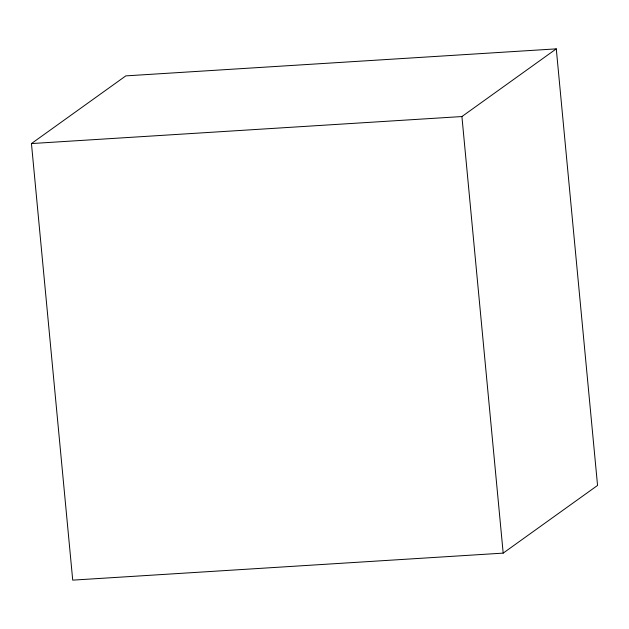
<?xml version="1.0" encoding="UTF-8"?>
<svg xmlns="http://www.w3.org/2000/svg" width="629" height="629" viewBox="0 0 629 629"><rect width="100%" height="100%" fill="white"/><g stroke="black" fill="none" stroke-linecap="round" stroke-linejoin="round"><path stroke-width="0.94" d="M31.45 143.561L125.816 75.881L556.28 48.865L597.55 485.439L503.184 553.119L72.72 580.135L31.45 143.561L461.914 116.546L556.28 48.865M461.914 116.546L503.184 553.119"/></g></svg>
